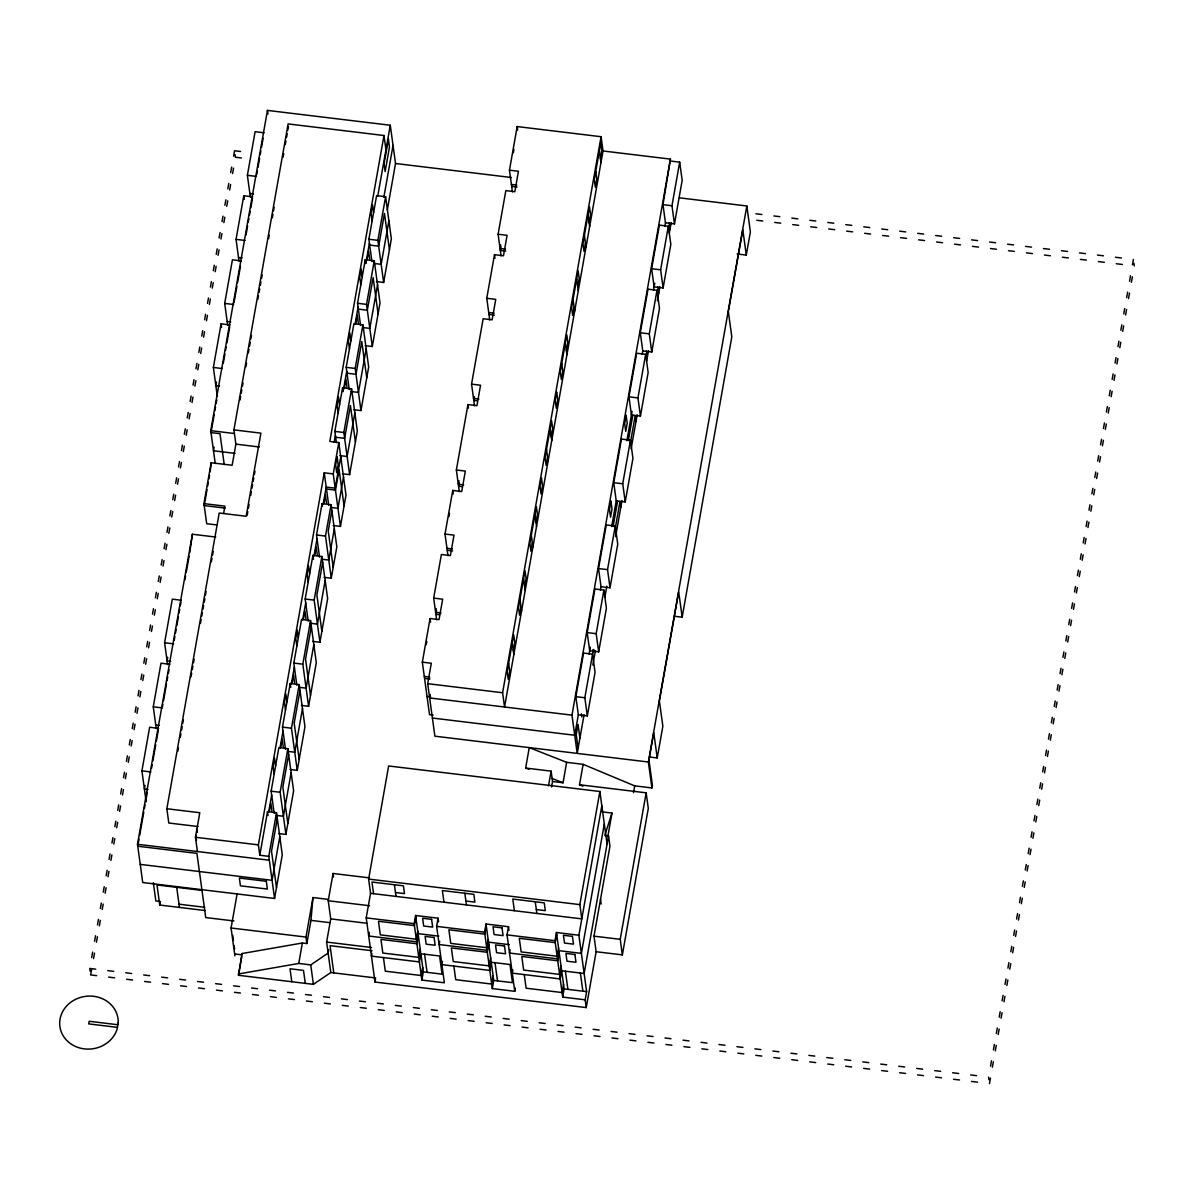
<?xml version="1.0" encoding="UTF-8"?>
<svg xmlns="http://www.w3.org/2000/svg" width="1194" height="1194" viewBox="0 0 1194 1194"><rect width="100%" height="100%" fill="white"/><g stroke="black" fill="none" stroke-linecap="round" stroke-linejoin="round"><path stroke-width="1.5" d="M375.737 977.961L330.798 972.528L313.395 984.349L238.501 975.289L241.934 953.558L302.366 943.006L306.858 943.544L310.962 920.38L312.977 897.545L328.529 899.425M205.099 910.529L159.742 905.037L160.324 901.5M91.684 957.543L92.654 952.096M94.58 941.185L95.55 935.738M97.475 924.828L98.445 919.38M100.371 908.485L101.341 903.037M103.266 892.127L104.236 886.679M106.162 875.769L107.132 870.322M109.057 859.426L110.027 853.964M111.952 843.068L112.923 837.621M114.848 826.711L115.818 821.263M117.743 810.353L118.713 804.905M120.639 794.01L121.609 788.547M123.534 777.652L124.504 772.205M126.43 761.294L127.4 755.847M129.325 744.937L130.295 739.489M132.235 728.594L133.191 723.131M135.131 712.236L136.086 706.788M138.026 695.878L138.982 690.431M140.922 679.52L141.877 674.073M143.817 663.177L144.773 657.715M146.713 646.82L147.668 641.372M149.608 630.462L150.563 625.014M152.504 614.119L153.474 608.656M155.399 597.761L156.369 592.314M158.295 581.403L159.265 575.956M161.19 565.046L162.16 559.598M164.085 548.703L165.056 543.24M166.981 532.345L167.951 526.897M169.876 515.987L170.846 510.539M172.772 499.629L173.742 494.182M175.667 483.286L176.637 477.824M178.563 466.929L179.533 461.481M181.458 450.571L182.428 445.123M184.354 434.213L185.324 428.765M187.249 417.87L188.219 412.408M190.144 401.512L191.115 396.065M193.04 385.155L194.01 379.707M195.95 368.812L196.906 363.349M198.846 352.454L199.801 347.006M201.741 336.096L202.696 330.648M204.637 319.738L205.592 314.291M207.532 303.395L208.487 297.933M210.428 287.038L211.383 281.59M213.323 270.68L214.278 265.232M216.218 254.322L217.189 248.874M219.114 237.979L220.084 232.517M222.009 221.621L222.98 216.174M224.905 205.264L225.875 199.816M227.8 188.906L228.77 183.458M230.696 172.563L231.666 167.1M233.591 156.205L234.561 150.757L240.546 151.474M91.61 969.483L90.64 974.931L96.639 975.647M93.535 958.573L94.505 953.125M96.43 942.215L97.401 936.768M99.326 925.872L100.296 920.41M102.221 909.515L103.191 904.067M105.117 893.157L106.087 887.709M108.012 876.799L108.982 871.351M110.908 860.456L111.878 854.994M113.803 844.098L114.773 838.651M116.699 827.74L117.669 822.293M119.594 811.383L120.564 805.935M122.504 795.04L123.46 789.592M125.4 778.682L126.355 773.234M128.295 762.324L129.25 756.877M131.191 745.981L132.146 740.519M134.086 729.624L135.041 724.176M136.982 713.266L137.937 707.818M139.877 696.908L140.832 691.46M142.773 680.565L143.743 675.103M145.668 664.207L146.638 658.76M148.563 647.849L149.534 642.402M151.459 631.492L152.429 626.044M154.354 615.149L155.324 609.686M157.25 598.791L158.22 593.343M160.145 582.433L161.115 576.986M163.041 566.075L164.011 560.628M165.936 549.733L166.906 544.27M168.832 533.375L169.802 527.927M171.727 517.017L172.697 511.569M174.623 500.674L175.593 495.212M177.518 484.316L178.488 478.869M180.413 467.958L181.384 462.511M183.309 451.601L184.279 446.153M186.219 435.258L187.174 429.795M189.115 418.9L190.07 413.452M192.01 402.542L192.965 397.095M194.906 386.184L195.861 380.737M197.801 369.841L198.756 364.379M200.696 353.484L201.652 348.036M203.592 337.126L204.547 331.678M206.487 320.768L207.457 315.32M209.383 304.425L210.353 298.963M212.278 288.067L213.248 282.62M215.174 271.71L216.144 266.262M218.069 255.352L219.039 249.904M220.965 239.009L221.935 233.561M223.86 222.651L224.83 217.204M226.756 206.293L227.726 200.846M229.651 189.95L230.621 184.488M232.546 173.593L233.517 168.145M146.146 801.726L141.922 770.861L149.638 727.25L158.623 728.34M156.25 728.594L153.265 706.818L160.981 663.207L169.966 664.282M167.593 664.536L164.608 642.76L172.324 599.149L181.309 600.239M217.338 396.512L213.353 367.468L221.084 323.858L230.069 324.947M227.681 325.201L224.696 303.41L232.427 259.799L241.412 260.889M239.024 261.143L236.039 239.367L243.77 195.756L252.755 196.846M250.367 197.1L247.382 175.309L255.113 131.698L264.098 132.788M145.041 785.383L144.399 789.01L147.996 789.458M167.727 657.282L167.085 660.909L170.682 661.342M216.487 381.99L215.845 385.617L219.442 386.05M274.56 898.47L268.784 856.322L259.799 855.247L267.516 811.636L276.515 812.711L282.277 854.859L274.56 898.47L142.728 882.53L137.489 844.277L192.398 534.24L215.756 537.061M215.233 463.466L210.741 430.661L267.456 110.4L390.289 125.251L395.527 163.503L387.304 210.01M138.385 842.636L139.026 839.054M139.653 835.457L143.787 812.129M144.429 808.547L145.056 804.95M145.698 801.368L147.28 792.398M151.548 768.309L152.19 764.682M152.832 761.041L155.727 744.698M156.384 741.056L158.309 730.161M162.891 704.266L162.25 707.893L153.265 706.818M163.533 700.624L166.429 684.281M167.07 680.64L167.727 677.013M168.369 673.371L169.011 669.744M174.234 640.208L174.876 636.581M175.518 632.939L176.16 629.313M176.816 625.671L178.413 616.597M179.07 612.955L179.712 609.328M180.354 605.686L180.995 602.06M184.936 579.791L185.577 576.165M186.219 572.523L189.115 556.165M189.756 552.538L192.398 534.24M214.219 414.437L210.995 432.601L219.994 433.691L224.218 464.556M214.86 410.811L215.502 407.169M216.144 403.542L216.801 399.9M223.308 363.11L224.92 354.021M225.562 350.379L226.203 346.753M226.845 343.111L229.741 326.768M234.009 302.679L236.905 286.336M237.546 282.694L240.442 266.352M245.994 234.994L247.606 225.92M248.248 222.278L248.889 218.651M249.531 215.01L250.173 211.383M250.83 207.741L252.427 198.652M256.695 174.578L257.337 170.951M257.979 167.309L259.591 158.22M260.232 154.593L260.874 150.951M261.516 147.325L263.128 138.235M217.174 524.987L206.696 523.718L203.935 503.614L211.174 462.735L232.143 465.272L235.89 444.138L233.934 429.885L288.112 123.922L383.99 135.519L385.946 149.787M214.129 447.123L213.487 450.765L235.054 453.377M207.04 489.57L204.204 505.569L225.173 508.092M207.666 486.003L208.293 482.451M208.92 478.898L209.547 475.346M210.189 471.794L211.174 462.735M198.1 826.546L168.802 823.009L166.847 808.741L219.218 513.017L246.173 516.271L260.904 433.138L233.934 429.885M177.831 751.28L178.458 747.772M180.324 737.265L180.936 733.758M181.563 730.25L182.175 726.743M182.801 723.236L183.413 719.743M191.04 676.714L191.667 673.207M192.279 669.7L192.906 666.192M193.518 662.7L194.144 659.192M200.517 623.178L201.144 619.671M201.756 616.164L202.383 612.656M203.01 609.149L203.622 605.656M204.249 602.149L204.861 598.642M205.487 595.134L206.099 591.627M211.398 561.717L212.01 558.314M212.607 554.897L213.219 551.494M240.039 399.99L240.651 396.587M241.248 393.184L241.86 389.766M242.457 386.363L243.054 382.961M245.934 366.722L246.546 363.304M248.382 352.946L248.994 349.439M249.621 345.932L250.233 342.424M250.859 338.932L251.486 335.424M257.889 299.261L258.486 295.858M259.098 292.396L259.725 288.888M260.337 285.381L260.964 281.888M261.576 278.381L262.202 274.874M268.62 238.621L269.232 235.203M272.307 217.83L272.919 214.323M273.545 210.816L274.172 207.323M283.038 157.19L283.679 153.578M285.276 144.564L285.918 140.952M286.56 137.34L287.202 133.743M287.829 130.131L288.47 126.519M223.666 513.196L224.905 506.152L203.935 503.614M247.173 515.256L247.815 511.659M248.456 508.047L249.083 504.435M250.695 495.42L251.322 491.809M251.964 488.197L252.576 484.794M253.173 481.391L253.77 477.988M254.382 474.57L254.979 471.167M197.413 851.531L195.458 837.263L199.801 812.726L166.847 808.741M234.89 955.887L231.069 928.007L237.113 893.948M259.799 855.247L258.382 844.874L324.261 472.824L333.245 473.899L340.439 526.42L333.26 525.554M383.99 135.519L329.813 441.467L338.798 442.556L345.991 495.077L340.439 526.42M238.501 975.289L241.815 956.558M274.172 813.353L271.142 791.189L278.859 747.578L287.858 748.668L293.62 790.801L285.903 834.412L278.709 833.546M285.515 749.295L282.485 727.131L290.202 683.52L299.201 684.61L304.963 726.758L297.246 770.369L290.052 769.488M296.858 685.252L293.828 663.088L301.545 619.477L310.544 620.567L316.306 662.7L308.589 706.311L301.395 705.445M308.201 621.193L305.171 599.03L312.888 555.419L321.887 556.508L327.649 598.642L319.932 642.253L312.738 641.387M319.544 557.135L316.514 534.972L322.067 503.629L331.051 504.719L336.827 546.867L331.275 578.209L324.081 577.344M336.395 442.69L334.857 431.407L342.574 387.796L351.573 388.886L357.334 431.019L349.618 474.63L342.424 473.764M349.23 389.528L346.2 367.349L353.917 323.738L362.916 324.828L368.677 366.976L360.961 410.572L353.767 409.706M360.573 325.469L357.543 303.306L365.26 259.695L374.259 260.77L380.02 302.918L372.304 346.529L365.11 345.663M371.916 261.426L368.886 239.248L376.603 195.637L385.602 196.726L391.363 238.86L383.647 282.471L376.453 281.605M268.65 812.114L271.68 795.085M279.993 748.056L283.023 731.026M291.336 684.013L294.366 666.968M302.679 619.955L305.709 602.925M314.022 555.897L317.052 538.867M323.201 504.122L326.216 487.077L335.201 488.167L340.753 456.824M334.186 442.108L335.395 435.288M343.111 391.677L346.738 371.244M355.051 324.231L358.081 307.186M369.424 243.143L365.797 263.575L365.26 259.695M377.767 195.98L390.289 125.251M269.411 811.338L270.859 803.159L271.919 810.935M280.754 747.28L282.202 739.101L283.262 746.877M292.097 683.222L293.545 675.058L294.605 682.834M303.44 619.179L304.888 611L305.948 618.776M314.783 555.12L316.231 546.942L317.291 554.732M323.947 503.331L325.395 495.152L326.469 502.943M344.469 387.498L345.917 379.319L346.976 387.095M355.812 323.44L357.26 315.261L358.319 323.052M367.155 259.397L368.603 251.218L369.662 258.994M333.245 473.899L338.798 442.556M383.856 197.219L393.05 145.355M268.784 856.322L276.515 812.711M285.903 834.412L280.127 792.279L287.858 748.668M297.246 770.369L291.47 728.221L299.201 684.61M308.589 706.311L302.813 664.177L310.544 620.567M319.932 642.253L314.156 600.119L321.887 556.508M331.275 578.209L325.499 536.061L331.051 504.719M349.618 474.63L343.842 432.497L351.573 388.886M360.961 410.572L355.185 368.439L362.916 324.828M372.304 346.529L366.528 304.38L374.259 260.77M383.647 282.471L377.871 240.337L385.602 196.726M277.307 818.547L271.516 851.262L276.486 887.56M288.649 754.504L282.859 787.204L287.829 823.517M299.993 690.445L294.202 723.161L299.172 759.459M311.335 626.402L305.545 659.103L310.515 695.415M322.678 562.344L316.888 595.045L321.858 631.357M331.857 510.554L328.231 531.002L333.201 567.299M279.799 836.71L272.068 880.321L140.235 864.381M291.142 772.652L283.411 816.263L276.217 815.398M302.485 708.594L294.754 752.205L287.56 751.339M313.828 644.551L306.097 688.162L298.903 687.281M325.171 580.493L317.44 624.104L310.261 623.238M334.335 528.703L328.783 560.046L321.604 559.18M343.514 476.928L337.962 508.271L330.768 507.39M354.857 412.87L347.126 456.481L339.932 455.615M366.2 348.812L358.469 392.423L351.275 391.557M377.543 284.769L369.812 328.38L362.633 327.499M388.886 220.711L381.155 264.322L373.976 263.456M238.322 973.991L298.754 963.454L302.366 943.006M306.858 943.544L305.977 937.066L312.977 897.545M330.798 972.528L326.619 942.066L330.723 918.887L328.231 900.739L333.066 873.486L369.021 877.829M328.753 949.558L328.126 953.081L310.738 964.901L298.754 963.454M602 811.845L611.985 813.054L604.776 835.382L608.522 835.83L609.94 846.203L594 936.156L596.134 951.722L586.239 1007.587L375.006 982.05L366.215 917.873L370.558 893.336L368.618 879.082L388.647 765.966L599.881 791.503L607.059 844.009M369.349 932.395L368.707 936.021L416.646 941.812L418.094 933.648L438.84 936.156M433.123 715.102L429.527 714.669L422.333 662.148L430.049 618.537L439.034 619.626L442.661 599.194L433.676 598.104L441.392 554.494L450.377 555.583L454.004 535.136L445.019 534.046L452.735 490.435L461.72 491.525L465.347 471.078L456.362 470.003L467.944 404.587L476.928 405.661L480.555 385.229L471.555 384.14L483.152 318.723L492.137 319.813L495.749 299.366L486.764 298.276L494.495 254.665L503.48 255.755L507.092 235.308L498.107 234.233L505.838 190.622L514.823 191.712L518.435 171.264L509.45 170.175L517.181 126.564L601.075 136.713L603.03 150.966L504.555 706.997L502.599 692.744L601.075 136.713M426.228 644.715L426.81 641.447M448.914 516.614L449.496 513.33M513.36 152.742L513.942 149.459M371.946 953.394L371.453 956.125L419.392 961.916L420.84 953.737L439.571 956.006L442.064 974.155L423.333 971.886L415.602 915.485L438.079 918.201L438.571 921.843M436.273 608.731L435.631 612.358L441.019 613.015M458.959 480.63L458.317 484.257L463.705 484.913M500.704 244.86L500.062 248.486L505.45 249.143M436.541 610.671L435.885 614.313L439.482 614.746M459.227 482.57L458.571 486.197L462.168 486.645M474.421 396.707L473.779 400.348L477.376 400.781M500.973 246.8L500.331 250.442L505.719 251.083M375.006 982.05L375.498 979.334M528.957 769.354L525.644 768.055L529.27 747.608L566.643 762.324L583.12 764.324L634.686 785.861L651.924 787.936L648.372 762.011L434.885 736.191L427.691 683.684L431.318 663.237L422.333 662.148M430.258 694.535L429.646 697.953L571.971 715.146L577.209 753.399L584.06 714.743M438.079 918.201L436.631 926.38L444.362 982.781L421.885 980.065L414.154 923.663L415.602 915.485M415.87 917.44L414.422 925.604L378.468 921.261L380.334 934.872L416.288 939.23L417.736 931.051M418.363 935.589L416.915 943.767L380.961 939.409L382.826 953.036L418.781 957.379L420.228 949.2M422.706 967.349L421.258 975.528L385.304 971.185L383.438 957.573M421.885 980.065L423.333 971.886M439.691 941.26L439.123 944.529L487.062 950.334L488.51 942.156L509.241 944.663M442.452 961.364L441.87 964.633L489.809 970.423L491.256 962.245L509.987 964.513L512.465 982.662L493.749 980.408L486.018 924.007L508.495 926.723L508.987 930.35M509.689 671.088L508.241 679.267L507.181 671.476L513.689 634.686L514.763 642.462L513.316 650.64M521.032 607.03L519.584 615.208L518.524 607.433L525.032 570.628L526.106 578.418L524.659 586.597M532.375 542.986L530.927 551.15L529.867 543.374L536.375 506.584L537.449 514.36L536.002 522.539M547.583 457.123L546.136 465.302L545.076 457.526L551.583 420.721L552.658 428.497L551.21 436.676M562.792 371.259L561.344 379.438L560.27 371.662L566.792 334.872L567.851 342.648L566.404 350.827M574.135 307.216L572.687 315.395L571.613 307.604L578.135 270.814L579.194 278.59L577.747 286.769M585.478 243.158L584.03 251.337L582.956 243.561L589.478 206.756L590.537 214.547L589.09 222.711M596.821 179.1L595.373 187.279L594.299 179.503L600.821 142.713L601.88 150.489L600.433 158.668M515.345 988.035L514.763 991.304L492.301 988.587L484.57 932.171L486.018 924.007M486.286 925.947L484.839 934.126L448.884 929.783L450.75 943.394L486.704 947.737L488.152 939.559M488.764 944.096L487.316 952.275L451.362 947.932L453.227 961.543L489.182 965.886L490.63 957.707M493.122 975.871L491.674 984.05L455.72 979.692L453.854 966.08M492.301 988.587L493.749 980.408M514.763 991.304L507.047 934.887L508.495 926.723M510.107 949.782L509.525 953.051L557.464 958.842L558.911 950.663L581.388 953.379L604.313 823.92M512.853 969.871L512.286 973.14L560.225 978.946L561.673 970.767L584.135 973.483L608.522 835.83M548.539 785.727L551.121 771.13L525.644 768.055M551.568 786.98L552.538 781.503L551.121 771.13M571.971 715.146L670.431 159.115L603.03 150.966M575.851 696.654L583.582 653.043L592.567 654.133L595.06 672.282L587.329 715.893L578.344 714.803L575.851 696.654L584.836 697.744L587.329 715.893M587.194 632.596L594.925 588.985L603.91 590.075L606.403 608.239L598.672 651.849L589.687 650.76L587.194 632.596L596.179 633.686L598.672 651.849M598.537 568.553L606.268 524.942L615.253 526.032L617.746 544.18L610.015 587.791L601.03 586.702L598.537 568.553L607.537 569.642L610.015 587.791M613.746 482.689L621.462 439.079L630.462 440.168L632.939 458.317L625.223 501.928L616.238 500.838L613.746 482.689L622.731 483.779L625.223 501.928M628.954 396.841L636.671 353.23L645.655 354.305L648.148 372.468L640.432 416.079L631.432 414.99L628.954 396.841L637.939 397.915L640.432 416.079M640.297 332.783L648.014 289.172L656.998 290.261L659.491 308.41L651.775 352.021L642.775 350.932L640.297 332.783L649.282 333.872L651.775 352.021M651.64 268.725L659.357 225.114L668.341 226.203L670.834 244.352L663.118 287.963L654.118 286.888L651.64 268.725L660.625 269.814L663.118 287.963M664.864 226.233L665.461 222.83L662.983 204.681L670.431 159.115M552.538 781.503L563.031 782.771L566.643 762.324M578.344 714.803L574.717 735.25L432.407 718.042M589.075 654.163L590.329 647.118M600.418 590.105L601.03 586.702M611.671 526.554L616.238 500.838M626.88 440.705L632.074 411.348M642.178 354.334L642.775 350.932M653.521 290.291L654.76 283.247M613.119 526.509L617.611 501.062M628.313 440.646L632.82 415.213M584.836 697.744L592.567 654.133M596.179 633.686L603.91 590.075M607.537 569.642L615.253 526.032M622.731 483.779L630.462 440.168M637.939 397.915L645.655 354.305M649.282 333.872L656.998 290.261M660.625 269.814L668.341 226.203M665.461 222.83L674.461 223.92L671.968 205.756L679.684 162.16L670.7 161.071M593.806 649.417L593.194 652.924L592.761 649.805M615.149 528.838L619.97 501.584L620.776 507.42M630.029 444.795L635.178 415.721L635.969 421.557M592.851 665.043L595.403 650.685M604.88 597.149L606.821 586.164M615.582 536.718L621.984 500.599M631.148 448.81L637.178 414.736M646.67 361.14L648.521 350.693M657.372 300.724L659.864 286.635M669.356 233.039L671.207 222.591M674.461 223.92L682.177 180.309L679.684 162.16M582.941 786.204L579.508 784.756L583.12 764.324M585.179 999.811L562.702 997.094L554.986 940.693L556.434 932.514L578.896 935.23L586.627 991.632L585.179 999.811L586.239 1007.587M556.688 934.454L555.24 942.633L519.286 938.29L521.151 951.902L557.105 956.245L558.553 948.066M559.18 952.618L557.732 960.782L521.778 956.439L523.644 970.05L559.598 974.408L561.046 966.23M563.538 984.378L562.09 992.557L526.136 988.214L524.27 974.588M562.702 997.094L564.15 988.916L556.434 932.514M370.558 893.336L581.791 918.873L579.836 904.619L599.881 791.503M578.896 935.23L601.821 805.756M607.806 836.666L611.985 813.054M633.492 792.667L634.686 785.861M648.372 762.011L746.832 205.98L679.326 197.816M596.134 951.722L622.358 954.887L620.223 939.32L646.163 792.816L579.508 784.756M622.358 954.887L648.297 808.383L646.163 792.816M651.924 787.936L652.402 785.219L648.939 759.936L653.76 732.668L657.222 757.951L649.82 757.056M657.222 757.951L662.849 726.221L659.386 700.938L678.699 591.911L682.162 617.194L674.879 616.313M682.162 617.194L731.803 336.842L728.34 311.559L742.817 229.785L746.28 255.083L737.116 253.964M746.28 255.083L750.384 231.905L746.832 205.98M990.542 1066.212L991.498 1060.765M993.438 1049.854L994.393 1044.407M996.333 1033.511L997.288 1028.049M999.229 1017.154L1000.184 1011.706M1002.124 1000.796L1003.079 995.348M1005.02 984.438L1005.975 978.99M1007.915 968.095L1008.885 962.633M1010.811 951.737L1011.781 946.29M1013.706 935.38L1014.676 929.932M1016.601 919.022L1017.572 913.574M1019.497 902.679L1020.467 897.231M1022.392 886.321L1023.362 880.874M1025.288 869.963L1026.258 864.516M1028.183 853.62L1029.153 848.158M1031.079 837.263L1032.049 831.815M1033.974 820.905L1034.944 815.457M1036.87 804.547L1037.84 799.099M1039.765 788.204L1040.735 782.742M1042.66 771.846L1043.631 766.399M1045.556 755.489L1046.526 750.041M1048.451 739.131L1049.422 733.683M1051.362 722.788L1052.317 717.325M1054.257 706.43L1055.212 700.982M1057.153 690.072L1058.108 684.625M1060.048 673.714L1061.003 668.267M1062.944 657.372L1063.899 651.909M1065.839 641.014L1066.794 635.566M1068.734 624.656L1069.69 619.208M1071.63 608.313L1072.6 602.851M1074.525 591.955L1075.495 586.508M1077.421 575.598L1078.391 570.15M1080.316 559.24L1081.286 553.792M1083.212 542.897L1084.182 537.434M1086.107 526.539L1087.077 521.091M1089.003 510.181L1089.973 504.734M1091.898 493.823L1092.868 488.376M1094.794 477.481L1095.764 472.018M1097.689 461.123L1098.659 455.675M1100.584 444.765L1101.555 439.317M1103.48 428.407L1104.45 422.96M1106.375 412.064L1107.345 406.602M1109.271 395.707L1110.241 390.259M1112.166 379.349L1113.136 373.901M1115.077 362.991L1116.032 357.543M1117.972 346.648L1118.927 341.2M1120.868 330.29L1121.823 324.843M1123.763 313.932L1124.718 308.485M1126.658 297.59L1127.614 292.127M1129.554 281.232L1130.509 275.784M1132.449 264.874L1133.404 259.426M989.498 1083.6L990.453 1078.152M992.393 1067.242L993.348 1061.794M995.289 1050.899L996.244 1045.437M998.184 1034.541L999.154 1029.094M1001.079 1018.183L1002.05 1012.736M1003.975 1001.826L1004.945 996.378M1006.87 985.483L1007.84 980.02M1009.766 969.125L1010.736 963.677M1012.661 952.767L1013.631 947.32M1015.557 936.409L1016.527 930.962M1018.452 920.067L1019.422 914.604M1021.348 903.709L1022.318 898.261M1024.243 887.351L1025.213 881.903M1027.139 870.993L1028.109 865.546M1030.034 854.65L1031.004 849.188M1032.929 838.292L1033.9 832.845M1035.825 821.935L1036.795 816.487M1038.72 805.577L1039.69 800.129M1041.631 789.234L1042.586 783.786M1044.526 772.876L1045.481 767.429M1047.422 756.518L1048.377 751.071M1050.317 740.176L1051.272 734.713M1053.212 723.818L1054.168 718.37M1056.108 707.46L1057.063 702.012M1059.003 691.102L1059.959 685.654M1061.899 674.759L1062.869 669.297M1064.794 658.401L1065.764 652.954M1067.69 642.044L1068.66 636.596M1070.585 625.686L1071.555 620.238M1073.481 609.343L1074.451 603.88M1076.376 592.985L1077.346 587.538M1079.272 576.627L1080.242 571.18M1082.167 560.27L1083.137 554.822M1085.062 543.927L1086.033 538.464M1087.958 527.569L1088.928 522.121M1090.853 511.211L1091.823 505.763M1093.749 494.868L1094.719 489.406M1096.644 478.51L1097.614 473.063M1099.54 462.153L1100.51 456.705M1102.435 445.795L1103.405 440.347M1105.345 429.452L1106.301 423.989M1108.241 413.094L1109.196 407.647M1111.136 396.736L1112.092 391.289M1114.032 380.379L1114.987 374.931M1116.927 364.036L1117.882 358.573M1119.823 347.678L1120.778 342.23M1122.718 331.32L1123.673 325.872M1125.614 314.962L1126.584 309.515M1128.509 298.619L1129.479 293.157M1131.405 282.262L1132.375 276.814M395.527 163.503L511.48 177.518M755.892 213.786L761.891 214.502M773.876 215.95L779.861 216.681M791.846 218.129L797.846 218.86M809.831 220.308L815.815 221.024M827.8 222.472L833.8 223.203M845.785 224.651L851.77 225.367M863.755 226.815L869.754 227.547M881.739 228.994L887.724 229.726M899.709 231.173L905.709 231.89M917.693 233.337L923.678 234.069M935.663 235.517L941.663 236.248M953.648 237.696L959.633 238.412M971.617 239.86L977.617 240.591M989.602 242.039L995.587 242.755M1007.572 244.203L1013.572 244.934M1025.556 246.382L1031.541 247.113M1043.526 248.561L1049.526 249.277M1061.511 250.725L1067.496 251.456M1079.48 252.904L1085.48 253.635M1097.465 255.083L1103.45 255.8M1115.435 257.247L1121.435 257.979M511.405 184.443L516.793 185.085M511.674 186.383L517.062 187.04M662.983 204.681L671.968 205.756M241.442 157.966L235.442 157.235L235.084 154.638M756.787 220.263L762.772 220.994M774.757 222.442L780.757 223.159M792.741 224.606L798.726 225.338M810.711 226.785L816.711 227.517M828.696 228.964L834.681 229.681M846.665 231.129L852.665 231.86M864.65 233.308L870.635 234.024M882.62 235.487L888.62 236.203M900.604 237.651L906.589 238.382M918.574 239.83L924.574 240.546M936.559 241.994L942.544 242.725M954.528 244.173L960.528 244.904M972.513 246.352L978.498 247.068M990.483 248.516L996.483 249.248M1008.467 250.695L1014.452 251.412M1026.437 252.859L1032.437 253.591M1044.422 255.038L1050.407 255.77M1062.391 257.217L1068.391 257.934M1080.376 259.382L1086.361 260.113M1098.346 261.561L1104.346 262.292M1116.33 263.74L1122.315 264.456M247.382 175.309L256.367 176.399M249.874 193.458L253.471 193.906M368.886 239.248L377.871 240.337M369.677 245.083L378.677 246.173L384.468 213.457L389.438 249.77M236.039 239.367L245.024 240.457M238.531 257.516L242.128 257.949M488.719 312.544L494.107 313.201M488.988 314.485L494.376 315.141M357.543 303.306L366.528 304.38M358.334 309.127L367.334 310.216L373.125 277.515L378.095 313.813M224.696 303.41L233.681 304.5M227.188 321.574L230.785 322.007M346.2 367.349L355.185 368.439M346.991 373.185L355.991 374.274L361.782 341.559L366.752 377.871M473.511 398.408L478.913 399.05M213.353 367.468L222.338 368.558M334.857 431.407L343.842 432.497M335.648 437.243L344.648 438.332L350.439 405.617L355.409 441.929M210.741 430.661L234.099 433.482M235.89 444.138L259.262 446.974M326.484 489.033L335.469 490.107L339.096 469.675L344.066 505.972M446.974 548.315L452.362 548.956M447.228 550.255L452.63 550.912M316.514 534.972L325.499 536.061M305.171 599.03L314.156 600.119M164.608 642.76L173.593 643.85M424.288 676.416L429.676 677.073M424.542 678.356L429.944 679.013M293.828 663.088L302.813 664.177M427.691 683.684L502.599 692.744M427.034 696.52L430.631 696.953M282.485 727.131L291.47 728.221M155.742 724.967L159.339 725.4M141.922 770.861L150.907 771.951M271.142 791.189L280.127 792.279M195.458 837.263L258.382 844.874M137.489 844.277L269.322 860.217M137.758 846.218L196.92 853.382L205.726 917.559L233.89 920.962M368.618 879.082L579.836 904.619M395.498 892.53L404.482 893.619L403.423 885.829L371.961 882.038L373.558 893.694M465.914 901.037L474.899 902.127L473.839 894.351L442.377 890.545L443.974 902.216M536.315 909.559L545.315 910.634L544.24 902.858L512.778 899.052L514.375 910.724M328.231 900.739L369.588 905.739M594 936.156L620.223 939.32M202.338 890.425L156.981 884.948L159.742 905.037M366.215 917.873L414.154 923.663M436.631 926.38L484.57 932.171M507.047 934.887L554.986 940.693M330.723 918.887L366.677 923.246M158.817 901.321L155.832 900.948L153.325 882.679M179.01 904.186L204.652 907.291M310.962 920.38L329.977 922.678M231.069 928.007L305.977 937.066M326.619 942.066L371.558 947.499M372.006 950.737L330.066 945.663L333.798 972.886M564.15 988.916L586.627 991.632M234.621 953.946L242.113 954.857L241.934 953.558M95.744 969.17L89.759 968.438L90.102 971.035M107.729 970.618L113.728 971.349M125.713 972.797L131.698 973.513M143.683 974.961L149.668 975.692M161.653 977.14L167.653 977.856M179.637 979.319L185.622 980.035M197.607 981.483L203.607 982.214M215.592 983.662L221.577 984.378M233.561 985.826L239.561 986.557M251.546 988.005L257.531 988.736M269.516 990.184L275.515 990.901M287.5 992.348L293.485 993.08M305.47 994.527L311.47 995.244M323.455 996.706L329.44 997.423M341.424 998.871L347.424 999.602M359.409 1001.05L365.394 1001.766M377.379 1003.214L383.378 1003.945M395.363 1005.393L401.348 1006.124M413.333 1007.572L419.333 1008.288M431.318 1009.736L437.303 1010.467M449.287 1011.915L455.287 1012.631M467.272 1014.094L473.257 1014.81M485.242 1016.258L491.241 1016.989M503.226 1018.437L509.211 1019.154M521.196 1020.601L527.196 1021.333M539.181 1022.78L545.165 1023.512M557.15 1024.959L563.15 1025.676M575.135 1027.124L581.12 1027.855M593.105 1029.303L599.104 1030.019M611.089 1031.482L617.074 1032.198M629.059 1033.646L635.059 1034.377M647.044 1035.825L653.028 1036.541M665.013 1037.989L671.013 1038.72M682.998 1040.168L688.983 1040.899M700.968 1042.347L706.967 1043.063M718.952 1044.511L724.937 1045.243M736.922 1046.69L742.922 1047.407M754.906 1048.854L760.891 1049.586M772.876 1051.033L778.876 1051.765M790.861 1053.212L796.846 1053.929M808.831 1055.377L814.83 1056.108M826.815 1057.556L832.8 1058.287M844.785 1059.735L850.785 1060.451M862.769 1061.899L868.754 1062.63M880.739 1064.078L886.739 1064.794M898.724 1066.242L904.709 1066.973M916.694 1068.421L922.693 1069.152M934.678 1070.6L940.663 1071.316M952.648 1072.764L958.648 1073.496M970.632 1074.943L976.617 1075.675M108.624 977.095L114.609 977.826M126.594 979.274L132.594 980.005M144.564 981.453L150.563 982.169M162.548 983.617L168.533 984.349M180.518 985.796L186.518 986.513M198.502 987.975L204.487 988.692M216.472 990.139L222.472 990.871M234.457 992.318L240.442 993.035M252.427 994.483L258.426 995.214M270.411 996.662L276.396 997.393M288.381 998.841L294.381 999.557M306.365 1001.005L312.35 1001.736M324.335 1003.184L330.335 1003.9M342.32 1005.363L348.305 1006.079M360.289 1007.527L366.289 1008.258M378.274 1009.706L384.259 1010.423M396.244 1011.87L402.244 1012.602M414.228 1014.049L420.213 1014.781M432.198 1016.228L438.198 1016.945M450.183 1018.392L456.168 1019.124M468.152 1020.571L474.152 1021.288M486.137 1022.751L492.122 1023.467M504.107 1024.915L510.107 1025.646M522.091 1027.094L528.076 1027.81M540.061 1029.258L546.061 1029.989M558.046 1031.437L564.031 1032.168M576.015 1033.616L582.015 1034.332M594 1035.78L599.985 1036.511M611.97 1037.959L617.97 1038.676M629.954 1040.138L635.939 1040.855M647.924 1042.302L653.924 1043.034M665.909 1044.481L671.894 1045.198M683.878 1046.645L689.878 1047.377M701.863 1048.825L707.848 1049.556M719.833 1051.004L725.833 1051.72M737.817 1053.168L743.802 1053.899M755.787 1055.347L761.787 1056.063M773.772 1057.526L779.757 1058.242M791.741 1059.69L797.741 1060.421M809.726 1061.869L815.711 1062.585M827.696 1064.033L833.696 1064.764M845.68 1066.212L851.665 1066.943M863.65 1068.391L869.65 1069.108M881.635 1070.555L887.62 1071.287M899.604 1072.734L905.604 1073.451M917.589 1074.899L923.574 1075.63M935.559 1077.078L941.559 1077.809M953.543 1079.257L959.528 1079.973M971.513 1081.421L977.513 1082.152M117.982 1024.751L89.192 1021.273L88.714 1023.9L117.519 1027.377M552.121 778.473L563.031 782.771M1133.942 263.307L1134.3 265.904M988.602 1077.122L988.96 1079.704M669.073 222.591L669.998 229.397M657.73 286.65L658.655 293.455M646.387 350.693L647.312 357.499M599.373 150.892L600.97 162.548M595.746 171.324L597.358 182.995M588.03 214.935L589.627 226.606M584.403 235.382L586.015 247.054M576.687 278.993L578.284 290.664M573.06 299.425L574.657 311.097M565.344 343.036L566.941 354.708M561.717 363.483L563.314 375.155M517.181 126.564L517.659 130.131M550.135 428.9L551.732 440.571M509.45 170.175L512.42 191.831M546.524 449.347L548.121 461.018M581.418 713.863L581.851 716.982M579.926 738.071L578.06 724.459L576.254 734.683L578.12 748.295M600.522 899.366L601.164 904.022M498.107 234.233L501.077 255.889M534.927 514.763L536.539 526.435M494.495 254.665L494.973 258.232M531.315 535.196L532.912 546.867M580.388 973.035L582.881 991.184M486.764 298.276L489.734 319.932M523.584 578.806L525.196 590.478M519.972 599.254L521.569 610.925M565.419 971.215L567.896 989.363M512.241 642.865L513.853 654.536M471.555 384.14L474.525 405.796M508.629 663.312L510.226 674.968M467.944 404.587L468.436 408.139M535.255 901.769L536.852 913.44M456.362 470.003L459.317 491.644M452.735 490.435L453.227 494.003M445.019 534.046L447.974 555.703M495.003 962.707L497.495 980.856M433.676 598.104L436.631 619.761M430.049 618.537L430.541 622.104M373.588 212.666L372.528 204.89L371.08 213.069L372.14 220.845M464.839 893.261L466.436 904.933M362.245 276.724L361.185 268.948L359.737 277.127L360.797 284.903M350.902 340.783L349.842 332.992L348.394 341.171L349.454 348.947M424.586 954.185L427.079 972.349M342.574 387.796L342.932 390.393M339.559 404.826L338.499 397.05L337.051 405.229L338.111 413.005M394.438 884.754L396.035 896.41M324.261 472.824L328.723 505.361M322.067 503.629L322.425 506.226M267.456 110.4L267.949 114.057M312.888 555.419L313.425 559.314M309.634 573.821L308.574 566.046L307.127 574.21L308.186 582M243.77 195.756L244.263 199.383M333.066 873.486L333.544 876.978M298.291 637.865L297.231 630.089L295.784 638.268L296.843 646.044M290.202 683.52L290.739 687.416M286.948 701.923L285.888 694.147L284.441 702.326L285.5 710.102M310.738 964.901L313.395 984.349M221.084 323.858L221.577 327.484M275.605 765.981L274.545 758.19L273.098 766.369L274.157 774.16M305.276 983.363L303.5 970.394L290.008 968.767L291.784 981.737M267.516 811.636L268.053 815.517M232.726 935.439L233.427 940.484M234.114 945.544L234.576 948.917M196.935 829.203L197.353 832.322M195.846 835.337L196.488 840.009M176.712 887.336L179.458 907.425M118.206 1022.616L116.997 1029.482A29.313 26.462 -7.8 0 1 69.506 1042.884A29.313 26.462 -7.8 0 1 77.356 998.542A29.313 26.462 -7.8 0 1 118.206 1022.616M388.423 139.28L384.08 163.802L385.14 171.578L389.483 147.056L388.423 139.28M337.111 456.735L335.663 464.914L336.723 472.69L338.171 464.511L337.111 456.735M541.449 477.958L540.001 486.137L541.061 493.913L542.509 485.749L541.449 477.958M556.658 392.11L555.21 400.288L556.27 408.064L557.717 399.886L556.658 392.11M610.94 501.241L609.492 509.405L610.552 517.196L612 509.017L610.94 501.241M626.134 415.378L624.686 423.557L625.76 431.332L627.208 423.154L626.134 415.378M266.322 881.291L239.352 878.038L240.427 885.814L267.381 889.067L266.322 881.291M431.601 919.335L422.616 918.246L423.676 926.022L432.676 927.111L431.601 919.335M502.017 927.842L493.032 926.768L494.092 934.544L503.077 935.633L502.017 927.842M572.419 936.365L563.434 935.275L564.508 943.051L573.493 944.141L572.419 936.365M434.094 937.484L425.109 936.394L426.168 944.185L435.153 945.275L434.094 937.484M504.495 946.006L495.51 944.917L496.585 952.693L505.569 953.782L504.495 946.006M574.911 954.513L565.926 953.424L566.986 961.2L575.971 962.289L574.911 954.513"/></g></svg>
